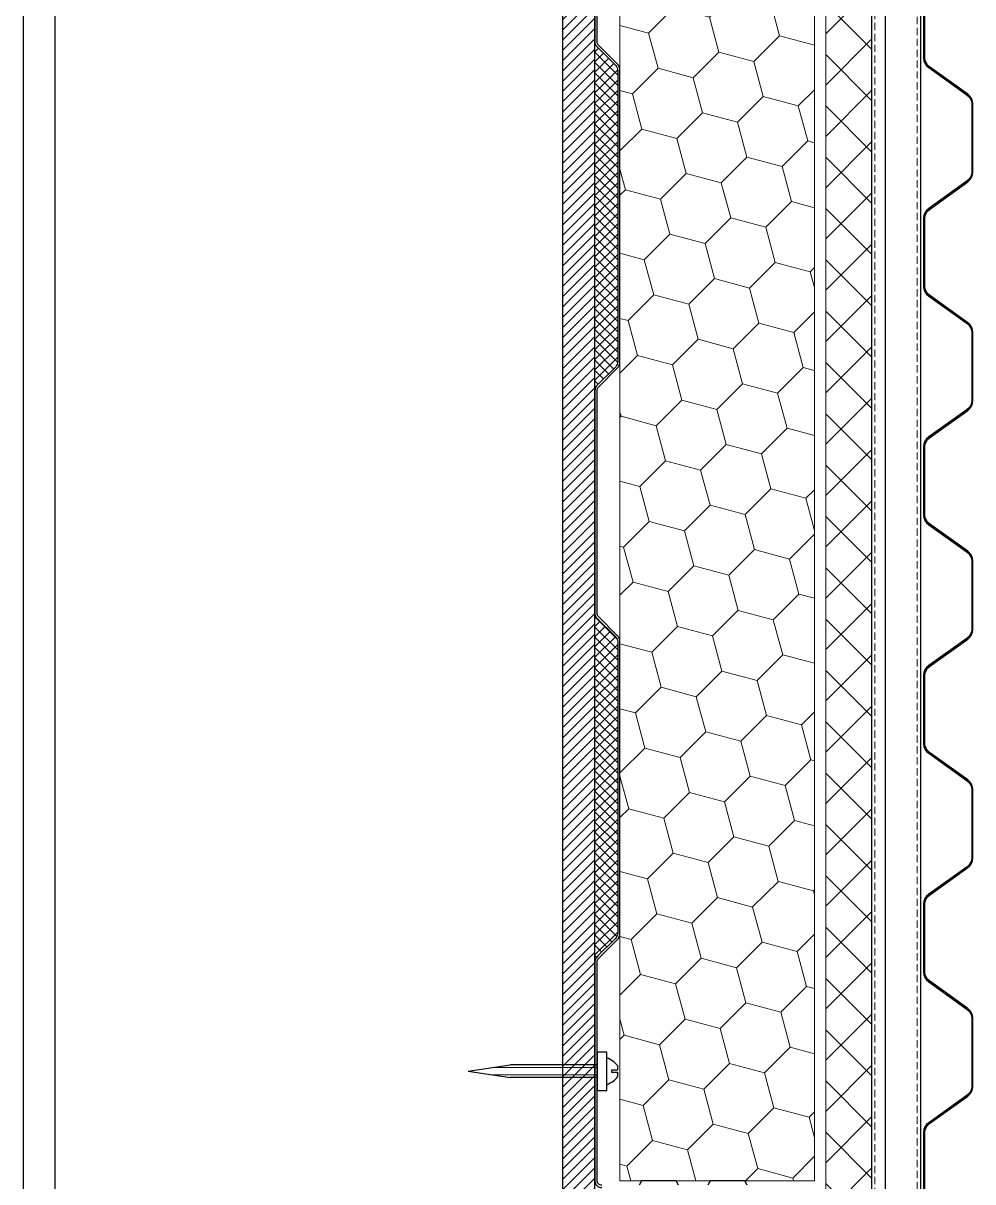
# Model space of a CAD drawing. Header units: millimetres. Extents: x 3616 to 17812, y 1698 to 9799.
# Drawn here: x 6357 to 6772, y 6211 to 6718 of the extents above; entities that cross this region are included whole.
import ezdxf

# ---------------------------------------------------------------- set-up
doc = ezdxf.new("R2010")
doc.units = ezdxf.units.MM
doc.linetypes.add('невидимая2', pattern=[4.7625, 3.175, -1.5875])
for name, color, linetype, lineweight in [('1', 250, 'Continuous', 30), ('3', 4, 'Continuous', 15), ('30', 233, 'Continuous', 5), ('4', 233, 'Continuous', 30), ('column', 250, 'Continuous', 30), ('d1', 4, 'Continuous', 5), ('hidden', 30, 'невидимая2', 5), ('Plofile 2', 250, 'Continuous', 30), ('Profile 4', 4, 'Continuous', 30)]:
    doc.layers.add(name, color=color, linetype=linetype, lineweight=lineweight)
pattern_1 = [(45, (-1098.327, 6359.4595), (-2.245064, 2.245064), []), (135, (-1098.327, 6359.4595), (-2.245064, -2.245064), [])]

# ---------------------------------------------------------------- blocks, each defined once
blk = doc.blocks.new('deco')
at = {"layer": '3'}
for p, q in [((-0.292, 0), (-0.292, 1.201)), ((0.293, 0), (0.293, 1.201))]:
    blk.add_line(p, q, dxfattribs=at)
at = {"layer": '4'}
for p, q in [((0, 1.485), (-0.5, 1)), ((0, 1.485), (0.5, 1)), ((-0.5, 0), (-0.5, 1)), ((0.5, 0), (0.5, 1)), ((0.5, 0), (-0.5, 0)), ((1.519, 0), (-1.519, 0)), ((-1.519, 0), (-1.519, -0.111)), ((-1.519, -0.111), (1.519, -0.111)), ((1.519, -0.111), (1.519, 0)), ((-0.084, -0.233), (-0.455, -0.233)), ((0.084, -0.166), (-0.084, -0.166)), ((-0.084, -0.166), (-0.084, -0.233)), ((0.084, -0.233), (0.084, -0.166)), ((0.455, -0.233), (0.084, -0.233))]:
    blk.add_line(p, q, dxfattribs=at)
for major_axis, start_param, end_param in [((-1.519, 0), 0.791077, 1.266344), ((1.519, 0), -1.266344, -0.791077)]:
    blk.add_ellipse((0, 0.245), major_axis=major_axis, ratio=0.329918, start_param=start_param, end_param=end_param, dxfattribs=at)

msp = doc.modelspace()

# ---------------------------------------------------------------- hatches: boundary and pattern name
at = {"layer": '30'}
h = msp.add_hatch(dxfattribs=at)
h.set_pattern_fill('ANSI37', color=24, scale=5, style=0)
h.set_pattern_definition([(45, (-1098.327, 5754.46), (-11.22532, 11.22532), []), (135, (-1098.327, 5754.46), (-11.22532, -11.22532), [])])
h.paths.add_polyline_path([(6727.86, 6808.41), (6707.86, 6808.41), (6707.86, 5593.41), (6727.86, 5593.41)])
h = msp.add_hatch(dxfattribs=at)
h.set_pattern_fill('HONEY', color=256, scale=5, angle=45, style=0)
h.set_pattern_definition([(45, (5401.525, 6359.46), (7.11657, 26.55939), [15.875, -31.75]), (165, (5401.525, 6359.46), (-26.55939, -7.11656), [15.875, -31.75]), (105, (5401.525, 6359.46), (-19.44282, 19.44283), [-31.75, 15.875])])
h.paths.add_polyline_path([(6617.86, 6805.41), (6702.91, 6805.41), (6702.91, 6211.41), (6617.86, 6211.41)])
at = {"layer": 'd1'}
h = msp.add_hatch(dxfattribs=at)
h.set_pattern_fill('ANSI31', color=256, style=0)
h.set_pattern_definition([(45, (-1098.327, 5754.4595), (-2.245064, 2.245064), [])])
h.paths.add_polyline_path([(6592.86, 5430.64), (6606.86, 5430.64), (6606.86, 6775.05), (6592.86, 6770.35)])
h = msp.add_hatch(dxfattribs=at)
h.set_pattern_fill('ANSI37', color=256, style=0)
h.set_pattern_definition(pattern_1)
edge = h.paths.add_edge_path()
edge.add_arc((6609.86, 6709.66), 3, 180, 225)
edge.add_line((6607.74, 6707.54), (6615.99, 6699.29))
edge.add_arc((6612.94, 6696.79), 3.94, 5.5703, 39.4297, ccw=False)
edge.add_line((6616.86, 6697.17), (6616.86, 6569.66))
edge.add_arc((6613.86, 6569.66), 3, -45, 0, ccw=False)
edge.add_line((6615.99, 6567.54), (6608.04, 6559.59))
edge.add_arc((6610.02, 6557.13), 3.16, 128.9872, 179.2399)
edge.add_line((6606.86, 6557.17), (6606.86, 6709.66))
h = msp.add_hatch(dxfattribs=at)
h.set_pattern_fill('ANSI37', color=256, style=0)
h.set_pattern_definition(pattern_1)
edge = h.paths.add_edge_path()
edge.add_arc((6609.86, 6459.66), 3, 180, 225)
edge.add_line((6607.74, 6457.54), (6615.99, 6449.29))
edge.add_arc((6612.94, 6446.79), 3.94, 5.5703, 39.4297, ccw=False)
edge.add_line((6616.86, 6447.17), (6616.86, 6319.66))
edge.add_arc((6613.86, 6319.66), 3, -45, 0, ccw=False)
edge.add_line((6615.99, 6317.54), (6608.04, 6309.59))
edge.add_arc((6610.02, 6307.13), 3.16, 128.9872, 179.2399)
edge.add_line((6606.86, 6307.17), (6606.86, 6459.66))

# ---------------------------------------------------------------- linework, layer by layer
at = {"layer": '1'}
msp.add_line((6733.76, 6808.41), (6733.76, 5593.41), dxfattribs=at)
msp.add_lwpolyline([(6727.86, 5593.41), (6749.36, 5593.41), (6749.36, 6808.41), (6727.86, 6808.41)], close=True, dxfattribs=at)
at = {"layer": '30', "color": 24}
msp.add_lwpolyline([(6727.86, 6808.41), (6707.86, 6808.41), (6707.86, 5593.41), (6727.86, 5593.41)], close=True, dxfattribs=at)
at = {"layer": '30'}
msp.add_lwpolyline([(6617.86, 6805.41), (6702.91, 6805.41), (6702.91, 6211.41), (6617.86, 6211.41)], close=True, dxfattribs=at)
at = {"layer": 'column'}
for p, q in [((6370.86, 5430.64), (6370.86, 6792.26)), ((6592.86, 5430.64), (6592.86, 6770.35))]:
    msp.add_line(p, q, dxfattribs=at)
msp.add_lwpolyline([(6356.86, 6775.05), (6356.86, 5430.64), (6606.86, 5430.64), (6606.86, 6775.05)], dxfattribs=at)
at = {"layer": 'd1'}
msp.add_lwpolyline([(6592.86, 5430.64), (6606.86, 5430.64), (6606.86, 6775.05), (6592.86, 6770.35)], close=True, dxfattribs=at)
at = {"layer": 'Defpoints'}
for points in [[(6606.86, 6709.66, 0.198912), (6607.74, 6707.54), (6615.99, 6699.29, -0.148824), (6616.86, 6697.17), (6616.86, 6569.66, -0.198912), (6615.99, 6567.54), (6608.04, 6559.59, 0.222852), (6606.86, 6557.17)], [(6606.86, 6459.66, 0.198912), (6607.74, 6457.54), (6615.99, 6449.29, -0.148824), (6616.86, 6447.17), (6616.86, 6319.66, -0.198912), (6615.99, 6317.54), (6608.04, 6309.59, 0.222852), (6606.86, 6307.17)]]:
    msp.add_lwpolyline(points, format="xyb", close=True, dxfattribs=at)
at = {"layer": 'hidden'}
msp.add_lwpolyline([(6729.36, 5593.41), (6747.86, 5593.41), (6747.86, 6808.41), (6729.36, 6808.41)], close=True, dxfattribs=at)
for points in [[(6750.91, 6732.5), (6750.91, 6702.65, 0.242213), (6753, 6698.58), (6769.81, 6686.57, -0.242213), (6771.91, 6682.5), (6771.91, 6652.65, -0.242213), (6769.81, 6648.58), (6753, 6636.57, 0.242213), (6750.91, 6632.5), (6750.91, 6602.65, 0.242213), (6753, 6598.58), (6769.81, 6586.57, -0.242213), (6771.91, 6582.5), (6771.91, 6552.65, -0.242213), (6769.81, 6548.58), (6753, 6536.57, 0.242213), (6750.91, 6532.5), (6750.91, 6502.65, 0.242213), (6753, 6498.58), (6769.81, 6486.57, -0.242213), (6771.91, 6482.5), (6771.91, 6452.65, -0.242213), (6769.81, 6448.58), (6753, 6436.57, 0.242213), (6750.91, 6432.5), (6750.91, 6402.65, 0.242213), (6753, 6398.58), (6769.81, 6386.57, -0.242213), (6771.91, 6382.5), (6771.91, 6352.65, -0.242213), (6769.81, 6348.58), (6753, 6336.57, 0.242213), (6750.91, 6332.5), (6750.91, 6302.65, 0.242213), (6753, 6298.58), (6769.81, 6286.57, -0.242213), (6771.91, 6282.5), (6771.91, 6252.65, -0.242213), (6769.81, 6248.58), (6753, 6236.57, 0.242213), (6750.91, 6232.5), (6750.91, 6202.65, 0.242213)], [(6750.91, 6617.57), (6750.91, 6602.65, 0.242213), (6753, 6598.58), (6769.81, 6586.57, -0.242213), (6771.91, 6582.5), (6771.91, 6552.65, -0.242213), (6769.81, 6548.58), (6753, 6536.57, 0.242213), (6750.91, 6532.5), (6750.91, 6502.65, 0.242213), (6753, 6498.58), (6769.81, 6486.57, -0.242213), (6771.91, 6482.5), (6771.91, 6452.65, -0.242213), (6769.81, 6448.58), (6753, 6436.57, 0.242213), (6750.91, 6432.5), (6750.91, 6402.65, 0.242213), (6753, 6398.58), (6769.81, 6386.57, -0.242213), (6771.91, 6382.5), (6771.91, 6352.65, -0.242213), (6769.81, 6348.58), (6753, 6336.57, 0.242213), (6750.91, 6332.5), (6750.91, 6302.65, 0.242213), (6753, 6298.58), (6769.81, 6286.57, -0.242213), (6771.91, 6282.5), (6771.91, 6252.65, -0.242213), (6769.81, 6248.58), (6753, 6236.57, 0.242213), (6750.91, 6232.5), (6750.91, 6202.65, 0.242213)]]:
    msp.add_lwpolyline(points, format="xyb", dxfattribs=at)
at = {"layer": 'Plofile 2'}
for points in [[(6606.86, 6805.41), (6606.86, 6709.66, 0.198912), (6607.74, 6707.54), (6615.99, 6699.29, -0.198912), (6616.86, 6697.17), (6616.86, 6569.66, -0.198912), (6615.99, 6567.54), (6607.74, 6559.29, 0.198912), (6606.86, 6557.17), (6606.86, 6459.66, 0.198912), (6607.74, 6457.54), (6615.99, 6449.29, -0.198912), (6616.86, 6447.17), (6616.86, 6319.66, -0.198912), (6615.99, 6317.54), (6607.74, 6309.29, 0.198912), (6606.86, 6307.17), (6606.86, 6211.41, 0.414214), (6609.86, 6208.41)], [(6609.86, 6209.41, -0.414214), (6607.86, 6211.41), (6607.86, 6307.17, -0.198912), (6608.45, 6308.59), (6616.69, 6316.83, 0.198912), (6617.86, 6319.66), (6617.86, 6447.17, 0.198912), (6616.69, 6450), (6608.45, 6458.24, -0.198912), (6607.86, 6459.66), (6607.86, 6557.17, -0.198912), (6608.45, 6558.59), (6616.69, 6566.83, 0.198912), (6617.86, 6569.66), (6617.86, 6697.17, 0.198912), (6616.69, 6700), (6608.45, 6708.24, -0.198912), (6607.86, 6709.66), (6607.86, 6805.41, -0.414214)]]:
    msp.add_lwpolyline(points, format="xyb", dxfattribs=at)
for points in [[(6643.48, 6209.41), (6642.48, 6211.41), (6627.25, 6211.41), (6626.25, 6209.41)], [(6673.48, 6209.41), (6672.48, 6211.41), (6657.25, 6211.41), (6656.25, 6209.41)]]:
    msp.add_lwpolyline(points, dxfattribs=at)
at = {"layer": 'Profile 4'}
for points in [[(6750.66, 6732.5), (6750.66, 6702.65, 0.242213), (6752.86, 6698.38), (6769.67, 6686.37, -0.242213), (6771.66, 6682.5), (6771.66, 6652.65, -0.242213), (6769.67, 6648.78), (6752.86, 6636.77, 0.242213), (6750.66, 6632.5), (6750.66, 6602.65, 0.242213), (6752.86, 6598.38), (6769.67, 6586.37, -0.242213), (6771.66, 6582.5), (6771.66, 6552.65, -0.242213), (6769.67, 6548.78), (6752.86, 6536.77, 0.242213), (6750.66, 6532.5), (6750.66, 6502.65, 0.242213), (6752.86, 6498.38), (6769.67, 6486.37, -0.242213), (6771.66, 6482.5), (6771.66, 6452.65, -0.242213), (6769.67, 6448.78), (6752.86, 6436.77, 0.242213), (6750.66, 6432.5), (6750.66, 6402.65, 0.242213), (6752.86, 6398.38), (6769.67, 6386.37, -0.242213), (6771.66, 6382.5), (6771.66, 6352.65, -0.242213), (6769.67, 6348.78), (6752.86, 6336.77, 0.242213), (6750.66, 6332.5), (6750.66, 6302.65, 0.242213), (6752.86, 6298.38), (6769.67, 6286.37, -0.242213), (6771.66, 6282.5), (6771.66, 6252.65, -0.242213), (6769.67, 6248.78), (6752.86, 6236.77, 0.242213), (6750.66, 6232.5), (6750.66, 6202.65, 0.242213)], [(6751.16, 6202.65), (6751.16, 6232.5, -0.242213), (6753.15, 6236.37), (6769.96, 6248.38, 0.242213), (6772.16, 6252.65), (6772.16, 6282.5, 0.242213), (6769.96, 6286.77), (6753.15, 6298.78, -0.242213), (6751.16, 6302.65), (6751.16, 6332.5, -0.242213), (6753.15, 6336.37), (6769.96, 6348.38, 0.242213), (6772.16, 6352.65), (6772.16, 6382.5, 0.242213), (6769.96, 6386.77), (6753.15, 6398.78, -0.242213), (6751.16, 6402.65), (6751.16, 6432.5, -0.242213), (6753.15, 6436.37), (6769.96, 6448.38, 0.242213), (6772.16, 6452.65), (6772.16, 6482.5, 0.242213), (6769.96, 6486.77), (6753.15, 6498.78, -0.242213), (6751.16, 6502.65), (6751.16, 6532.5, -0.242213), (6753.15, 6536.37), (6769.96, 6548.38, 0.242213), (6772.16, 6552.65), (6772.16, 6582.5, 0.242213), (6769.96, 6586.77), (6753.15, 6598.78, -0.242213), (6751.16, 6602.65), (6751.16, 6632.5, -0.242213), (6753.15, 6636.37), (6769.96, 6648.38, 0.242213), (6772.16, 6652.65), (6772.16, 6682.5, 0.242213), (6769.96, 6686.77), (6753.15, 6698.78, -0.242213), (6751.16, 6702.65), (6751.16, 6732.5, -0.242213)], [(6751.16, 6202.65), (6751.16, 6232.5, -0.242213), (6753.15, 6236.37), (6769.96, 6248.38, 0.242213), (6772.16, 6252.65), (6772.16, 6282.5, 0.242213), (6769.96, 6286.77), (6753.15, 6298.78, -0.242213), (6751.16, 6302.65), (6751.16, 6332.5, -0.242213), (6753.15, 6336.37), (6769.96, 6348.38, 0.242213), (6772.16, 6352.65), (6772.16, 6382.5, 0.242213), (6769.96, 6386.77), (6753.15, 6398.78, -0.242213), (6751.16, 6402.65), (6751.16, 6432.5, -0.242213), (6753.15, 6436.37), (6769.96, 6448.38, 0.242213), (6772.16, 6452.65), (6772.16, 6482.5, 0.242213), (6769.96, 6486.77), (6753.15, 6498.78, -0.242213), (6751.16, 6502.65), (6751.16, 6532.5, -0.242213), (6753.15, 6536.37), (6769.96, 6548.38, 0.242213), (6772.16, 6552.65), (6772.16, 6582.5, 0.242213), (6769.96, 6586.77), (6753.15, 6598.78, -0.242213), (6751.16, 6602.65), (6751.16, 6617.57), (6750.66, 6617.57), (6750.66, 6602.65, 0.242213), (6752.86, 6598.38), (6769.67, 6586.37, -0.242213), (6771.66, 6582.5), (6771.66, 6552.65, -0.242213), (6769.67, 6548.78), (6752.86, 6536.77, 0.242213), (6750.66, 6532.5), (6750.66, 6502.65, 0.242213), (6752.86, 6498.38), (6769.67, 6486.37, -0.242213), (6771.66, 6482.5), (6771.66, 6452.65, -0.242213), (6769.67, 6448.78), (6752.86, 6436.77, 0.242213), (6750.66, 6432.5), (6750.66, 6402.65, 0.242213), (6752.86, 6398.38), (6769.67, 6386.37, -0.242213), (6771.66, 6382.5), (6771.66, 6352.65, -0.242213), (6769.67, 6348.78), (6752.86, 6336.77, 0.242213), (6750.66, 6332.5), (6750.66, 6302.65, 0.242213), (6752.86, 6298.38), (6769.67, 6286.37, -0.242213), (6771.66, 6282.5), (6771.66, 6252.65, -0.242213), (6769.67, 6248.78), (6752.86, 6236.77, 0.242213), (6750.66, 6232.5), (6750.66, 6202.65, 0.242213)]]:
    msp.add_lwpolyline(points, format="xyb", dxfattribs=at)

# ---------------------------------------------------------------- block references
at = {"layer": '1', "xscale": 5.5, "yscale": 38, "zscale": 5.5, "rotation": 90}
msp.add_blockref('deco', (6607.86, 6259.29), dxfattribs=at)

doc.saveas('drawing.dxf')
